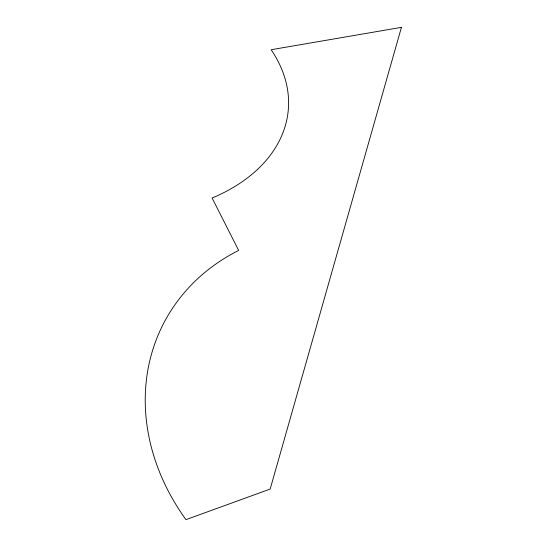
<?xml version="1.0" encoding="UTF-8"?>
<svg xmlns="http://www.w3.org/2000/svg" width="547" height="547" viewBox="0 0 547 547"><rect width="100%" height="100%" fill="white"/><g stroke="black" fill="none" stroke-linecap="round" stroke-linejoin="round"><path stroke-width="0.82" d="M401.436 27.35L270.17 489.066L185.959 519.65A223.463 189.871 28.1 0 1 238.663 250.417L212.099 198.007A176.565 119.937 5.5 0 0 271.148 49.729L401.436 27.35"/></g></svg>
